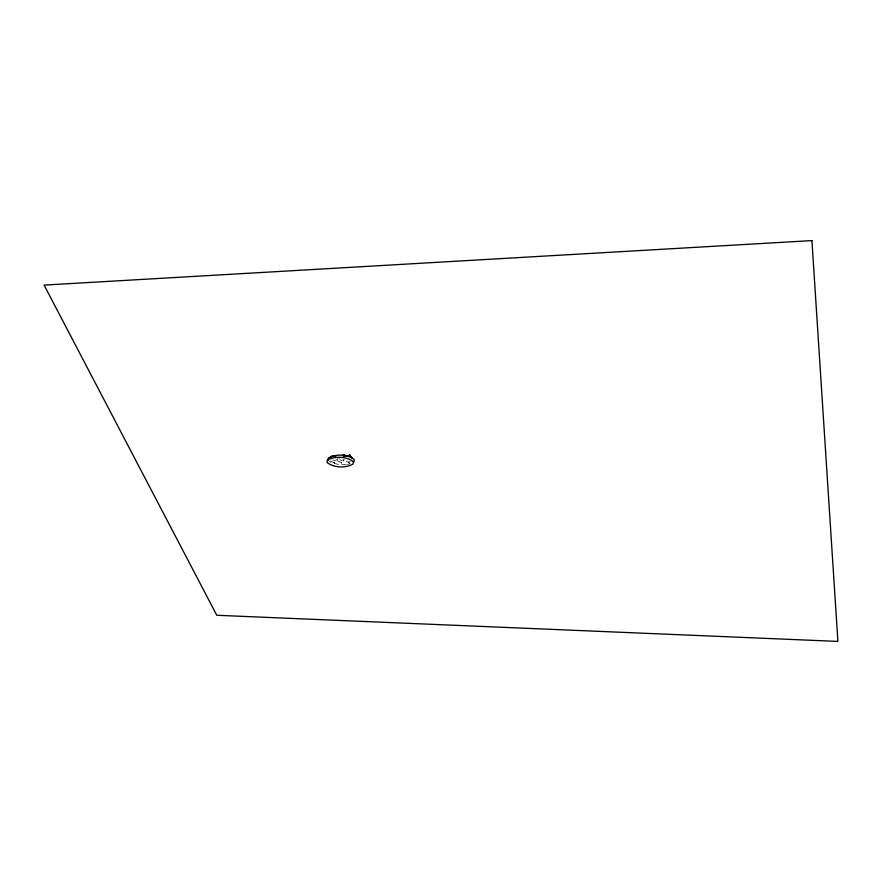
<?xml version="1.0" encoding="UTF-8"?>
<svg xmlns="http://www.w3.org/2000/svg" width="882" height="882" viewBox="0 0 882 882"><rect width="100%" height="100%" fill="white"/><g stroke="black" fill="none" stroke-linecap="round" stroke-linejoin="round"><path stroke-width="0.66" stroke-dasharray="4.41 3.31" d="M334.465 462.686C335.612 463.745 332.492 462.146 334.465 462.796L334.091 462.796M337.365 459.29L337.486 458.717M337.023 459.787L334.917 460.481L332.271 459.798M344.333 459.754L341.312 460.382L338.28 458.717M350.441 461.881L347.045 461.892L344.553 459.842M347.376 464.34L350.231 463.778M346.284 464.439L337.2 464.219L329.339 461.617M341.224 462.366L341.841 463.171L341.091 462.466M339.691 458.993L338.71 458.563M330.728 461.077C332.271 462.642 337.089 462.995 336.549 459.875M337.122 459.864C338.06 462.51 344.256 463.513 343.881 459.842M348.622 462.62L349.415 463.171L348.644 462.576"/><path stroke-width="1.32" d="M330.496 457.515L332.216 455.829L335.722 456.424M346.361 456.457L346.758 455.884M350.253 456.424C347.475 454.296 351.775 454.605 349.658 455.443M353.958 461.903L354.244 459.511C347.265 454.175 335.965 453.734 328.358 458.045L328.126 460.437M350.617 457.35C352.965 457.372 350.297 456.17 351.091 457.24M349.967 456.446L349.537 455.696L347.376 455.751M345.7 456.38L347.839 455.674M344.421 455.807C347.089 454.892 341.566 453.524 343.627 455.597M348.478 456.424L347.74 455.785M349.592 455.564L348.555 455.663L348.699 456.424M343.418 455.807L344.608 456.457M343.418 456.027L344.156 456.347M348.743 456.237L350.507 456.358L352.138 458.045M327.376 460.195L327.134 462.576C334.135 467.879 345.369 468.309 352.998 464.064L353.285 461.672C346.295 456.325 334.984 455.884 327.376 460.195M811.925 240.588L44.1 285.095L216.785 615.272L837.9 641.412L811.925 240.588"/></g></svg>
